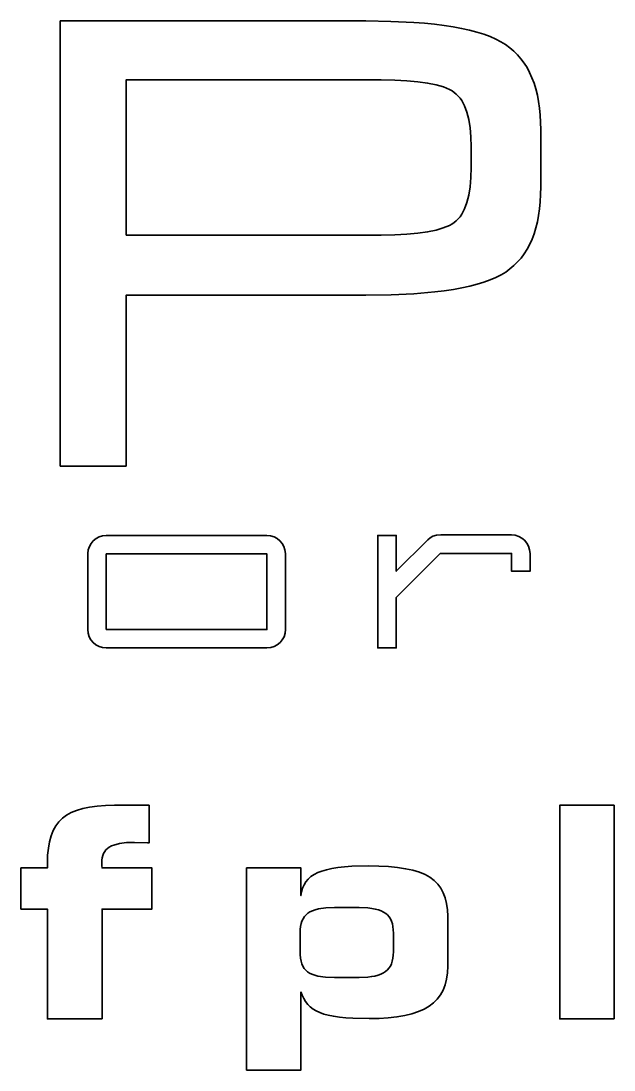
# Model space of a CAD drawing. Header units: centimetres. Extents: x -9.7 to 9.7, y -8.7 to 8.7.
# Drawn here: x 6.739 to 7.319, y 7.502 to 8.528 of the extents above; entities that cross this region are included whole.
import ezdxf

# ---------------------------------------------------------------- set-up
doc = ezdxf.new("R2010")
doc.units = ezdxf.units.CM
doc.header["$MEASUREMENT"] = 0
doc.layers.add('layer 1', color=7, linetype='Continuous')

msp = doc.modelspace()

# ---------------------------------------------------------------- linework, layer by layer
at = {"layer": 'layer 1', "color": 250, "lineweight": 35}
for points, knots in [([(6.84172, 8.09273), (6.84172, 8.09273), (6.84172, 8.25991), (6.84172, 8.25991), (6.84172, 8.25991), (6.84172, 8.25991), (7.07631, 8.25991), (7.07631, 8.25991), (7.07631, 8.25991), (7.07631, 8.25991), (7.10093, 8.26026), (7.10093, 8.26026), (7.10093, 8.26026), (7.10093, 8.26026), (7.1234, 8.26131), (7.1234, 8.26131), (7.1234, 8.26131), (7.1234, 8.26131), (7.14373, 8.26308), (7.14373, 8.26308), (7.14373, 8.26308), (7.14373, 8.26308), (7.15309, 8.26422), (7.15309, 8.26422), (7.15309, 8.26422), (7.15309, 8.26422), (7.16191, 8.26554), (7.16191, 8.26554), (7.16191, 8.26554), (7.16191, 8.26554), (7.17019, 8.26704), (7.17019, 8.26704), (7.17019, 8.26704), (7.17019, 8.26704), (7.17795, 8.26872), (7.17795, 8.26872), (7.17795, 8.26872), (7.17795, 8.26872), (7.18515, 8.27058), (7.18515, 8.27058), (7.18515, 8.27058), (7.18515, 8.27058), (7.19183, 8.27261), (7.19183, 8.27261), (7.19183, 8.27261), (7.19183, 8.27261), (7.19798, 8.27483), (7.19798, 8.27483), (7.19798, 8.27483), (7.19798, 8.27483), (7.20359, 8.27721), (7.20359, 8.27721), (7.20359, 8.27721), (7.20359, 8.27721), (7.20867, 8.27979), (7.20867, 8.27979), (7.20867, 8.27979), (7.20867, 8.27979), (7.2132, 8.28253), (7.2132, 8.28253), (7.2132, 8.28253), (7.2132, 8.28253), (7.21734, 8.28552), (7.21734, 8.28552), (7.21734, 8.28552), (7.21734, 8.28552), (7.22122, 8.2888), (7.22122, 8.2888), (7.22122, 8.2888), (7.22122, 8.2888), (7.22483, 8.29238), (7.22483, 8.29238), (7.22483, 8.29238), (7.22483, 8.29238), (7.22817, 8.29626), (7.22817, 8.29626), (7.22817, 8.29626), (7.22817, 8.29626), (7.23124, 8.30042), (7.23124, 8.30042), (7.23124, 8.30042), (7.23124, 8.30042), (7.23406, 8.30489), (7.23406, 8.30489), (7.23406, 8.30489), (7.23406, 8.30489), (7.2366, 8.30964), (7.2366, 8.30964), (7.2366, 8.30964), (7.2366, 8.30964), (7.23888, 8.31471), (7.23888, 8.31471), (7.23888, 8.31471), (7.23888, 8.31471), (7.24089, 8.32007), (7.24089, 8.32007), (7.24089, 8.32007), (7.24089, 8.32007), (7.24264, 8.32571), (7.24264, 8.32571), (7.24264, 8.32571), (7.24264, 8.32571), (7.24411, 8.33166), (7.24411, 8.33166), (7.24411, 8.33166), (7.24411, 8.33166), (7.24532, 8.33792), (7.24532, 8.33792), (7.24532, 8.33792), (7.24532, 8.33792), (7.24626, 8.34446), (7.24626, 8.34446), (7.24626, 8.34446), (7.24626, 8.34446), (7.24693, 8.35131), (7.24693, 8.35131), (7.24693, 8.35131), (7.24693, 8.35131), (7.24733, 8.35845), (7.24733, 8.35845), (7.24733, 8.35845), (7.24733, 8.35845), (7.24747, 8.36589), (7.24747, 8.36589), (7.24747, 8.36589), (7.24747, 8.36589), (7.24747, 8.42166), (7.24747, 8.42166), (7.24747, 8.42166), (7.24747, 8.42166), (7.24733, 8.42905), (7.24733, 8.42905), (7.24733, 8.42905), (7.24733, 8.42905), (7.24693, 8.43615), (7.24693, 8.43615), (7.24693, 8.43615), (7.24693, 8.43615), (7.24626, 8.44295), (7.24626, 8.44295), (7.24626, 8.44295), (7.24626, 8.44295), (7.24532, 8.44947), (7.24532, 8.44947), (7.24532, 8.44947), (7.24532, 8.44947), (7.2441, 8.45571), (7.2441, 8.45571), (7.2441, 8.45571), (7.2441, 8.45571), (7.24263, 8.46165), (7.24263, 8.46165), (7.24263, 8.46165), (7.24263, 8.46165), (7.24088, 8.4673), (7.24088, 8.4673), (7.24088, 8.4673), (7.24088, 8.4673), (7.23886, 8.47266), (7.23886, 8.47266), (7.23886, 8.47266), (7.23886, 8.47266), (7.23657, 8.47773), (7.23657, 8.47773), (7.23657, 8.47773), (7.23657, 8.47773), (7.23402, 8.48251), (7.23402, 8.48251), (7.23402, 8.48251), (7.23402, 8.48251), (7.2312, 8.48699), (7.2312, 8.48699), (7.2312, 8.48699), (7.2312, 8.48699), (7.2281, 8.49119), (7.2281, 8.49119), (7.2281, 8.49119), (7.2281, 8.49119), (7.22475, 8.49508), (7.22475, 8.49508), (7.22475, 8.49508), (7.22475, 8.49508), (7.22112, 8.49869), (7.22112, 8.49869), (7.22112, 8.49869), (7.22112, 8.49869), (7.21721, 8.502), (7.21721, 8.502), (7.21721, 8.502), (7.21721, 8.502), (7.21305, 8.50502), (7.21305, 8.50502), (7.21305, 8.50502), (7.21305, 8.50502), (7.20851, 8.50783), (7.20851, 8.50783), (7.20851, 8.50783), (7.20851, 8.50783), (7.20343, 8.51044), (7.20343, 8.51044), (7.20343, 8.51044), (7.20343, 8.51044), (7.19782, 8.51289), (7.19782, 8.51289), (7.19782, 8.51289), (7.19782, 8.51289), (7.19168, 8.51515), (7.19168, 8.51515), (7.19168, 8.51515), (7.19168, 8.51515), (7.185, 8.51723), (7.185, 8.51723), (7.185, 8.51723), (7.185, 8.51723), (7.17779, 8.51911), (7.17779, 8.51911), (7.17779, 8.51911), (7.17779, 8.51911), (7.17004, 8.52083), (7.17004, 8.52083), (7.17004, 8.52083), (7.17004, 8.52083), (7.16176, 8.52236), (7.16176, 8.52236), (7.16176, 8.52236), (7.16176, 8.52236), (7.15295, 8.52371), (7.15295, 8.52371), (7.15295, 8.52371), (7.15295, 8.52371), (7.14361, 8.52488), (7.14361, 8.52488), (7.14361, 8.52488), (7.14361, 8.52488), (7.13372, 8.52588), (7.13372, 8.52588), (7.13372, 8.52588), (7.13372, 8.52588), (7.12331, 8.52669), (7.12331, 8.52669), (7.12331, 8.52669), (7.12331, 8.52669), (7.10088, 8.52777), (7.10088, 8.52777), (7.10088, 8.52777), (7.10088, 8.52777), (7.07631, 8.52812), (7.07631, 8.52812), (7.07631, 8.52812), (7.07631, 8.52812), (6.77733, 8.52812), (6.77733, 8.52812), (6.77733, 8.52812), (6.77733, 8.52812), (6.77733, 8.09273), (6.77733, 8.09273), (6.77733, 8.09273), (6.77733, 8.09273), (6.84172, 8.09273), (6.84172, 8.09273)], [0, 0, 0, 0, 0.0151515, 0.0151515, 0.0151515, 0.0151515, 0.030303, 0.030303, 0.030303, 0.030303, 0.0454545, 0.0454545, 0.0454545, 0.0454545, 0.0606061, 0.0606061, 0.0606061, 0.0606061, 0.0757576, 0.0757576, 0.0757576, 0.0757576, 0.0909091, 0.0909091, 0.0909091, 0.0909091, 0.1060606, 0.1060606, 0.1060606, 0.1060606, 0.1212121, 0.1212121, 0.1212121, 0.1212121, 0.1363636, 0.1363636, 0.1363636, 0.1363636, 0.1515152, 0.1515152, 0.1515152, 0.1515152, 0.1666667, 0.1666667, 0.1666667, 0.1666667, 0.1818182, 0.1818182, 0.1818182, 0.1818182, 0.1969697, 0.1969697, 0.1969697, 0.1969697, 0.2121212, 0.2121212, 0.2121212, 0.2121212, 0.2272727, 0.2272727, 0.2272727, 0.2272727, 0.2424242, 0.2424242, 0.2424242, 0.2424242, 0.2575758, 0.2575758, 0.2575758, 0.2575758, 0.2727273, 0.2727273, 0.2727273, 0.2727273, 0.2878788, 0.2878788, 0.2878788, 0.2878788, 0.3030303, 0.3030303, 0.3030303, 0.3030303, 0.3181818, 0.3181818, 0.3181818, 0.3181818, 0.3333333, 0.3333333, 0.3333333, 0.3333333, 0.3484848, 0.3484848, 0.3484848, 0.3484848, 0.3636364, 0.3636364, 0.3636364, 0.3636364, 0.3787879, 0.3787879, 0.3787879, 0.3787879, 0.3939394, 0.3939394, 0.3939394, 0.3939394, 0.4090909, 0.4090909, 0.4090909, 0.4090909, 0.4242424, 0.4242424, 0.4242424, 0.4242424, 0.4393939, 0.4393939, 0.4393939, 0.4393939, 0.4545455, 0.4545455, 0.4545455, 0.4545455, 0.469697, 0.469697, 0.469697, 0.469697, 0.4848485, 0.4848485, 0.4848485, 0.4848485, 0.5, 0.5, 0.5, 0.5, 0.5151515, 0.5151515, 0.5151515, 0.5151515, 0.530303, 0.530303, 0.530303, 0.530303, 0.5454545, 0.5454545, 0.5454545, 0.5454545, 0.5606061, 0.5606061, 0.5606061, 0.5606061, 0.5757576, 0.5757576, 0.5757576, 0.5757576, 0.5909091, 0.5909091, 0.5909091, 0.5909091, 0.6060606, 0.6060606, 0.6060606, 0.6060606, 0.6212121, 0.6212121, 0.6212121, 0.6212121, 0.6363636, 0.6363636, 0.6363636, 0.6363636, 0.6515152, 0.6515152, 0.6515152, 0.6515152, 0.6666667, 0.6666667, 0.6666667, 0.6666667, 0.6818182, 0.6818182, 0.6818182, 0.6818182, 0.6969697, 0.6969697, 0.6969697, 0.6969697, 0.7121212, 0.7121212, 0.7121212, 0.7121212, 0.7272727, 0.7272727, 0.7272727, 0.7272727, 0.7424242, 0.7424242, 0.7424242, 0.7424242, 0.7575758, 0.7575758, 0.7575758, 0.7575758, 0.7727273, 0.7727273, 0.7727273, 0.7727273, 0.7878788, 0.7878788, 0.7878788, 0.7878788, 0.8030303, 0.8030303, 0.8030303, 0.8030303, 0.8181818, 0.8181818, 0.8181818, 0.8181818, 0.8333333, 0.8333333, 0.8333333, 0.8333333, 0.8484848, 0.8484848, 0.8484848, 0.8484848, 0.8636364, 0.8636364, 0.8636364, 0.8636364, 0.8787879, 0.8787879, 0.8787879, 0.8787879, 0.8939394, 0.8939394, 0.8939394, 0.8939394, 0.9090909, 0.9090909, 0.9090909, 0.9090909, 0.9242424, 0.9242424, 0.9242424, 0.9242424, 0.9393939, 0.9393939, 0.9393939, 0.9393939, 0.9545455, 0.9545455, 0.9545455, 0.9545455, 0.969697, 0.969697, 0.969697, 0.969697, 1, 1, 1, 1]), ([(6.84172, 8.31871), (6.84172, 8.31871), (6.84172, 8.47044), (6.84172, 8.47044), (6.84172, 8.47044), (6.84172, 8.47044), (7.09145, 8.47044), (7.09145, 8.47044), (7.09145, 8.47044), (7.09145, 8.47044), (7.10454, 8.47025), (7.10454, 8.47025), (7.10454, 8.47025), (7.10454, 8.47025), (7.11645, 8.46968), (7.11645, 8.46968), (7.11645, 8.46968), (7.11645, 8.46968), (7.12718, 8.46874), (7.12718, 8.46874), (7.12718, 8.46874), (7.12718, 8.46874), (7.13671, 8.4674), (7.13671, 8.4674), (7.13671, 8.4674), (7.13671, 8.4674), (7.14504, 8.46568), (7.14504, 8.46568), (7.14504, 8.46568), (7.14504, 8.46568), (7.15218, 8.46357), (7.15218, 8.46357), (7.15218, 8.46357), (7.15218, 8.46357), (7.15811, 8.46107), (7.15811, 8.46107), (7.15811, 8.46107), (7.15811, 8.46107), (7.16063, 8.45966), (7.16063, 8.45966), (7.16063, 8.45966), (7.16063, 8.45966), (7.16284, 8.45816), (7.16284, 8.45816), (7.16284, 8.45816), (7.16284, 8.45816), (7.16484, 8.45652), (7.16484, 8.45652), (7.16484, 8.45652), (7.16484, 8.45652), (7.16671, 8.45466), (7.16671, 8.45466), (7.16671, 8.45466), (7.16671, 8.45466), (7.16845, 8.45258), (7.16845, 8.45258), (7.16845, 8.45258), (7.16845, 8.45258), (7.17008, 8.45026), (7.17008, 8.45026), (7.17008, 8.45026), (7.17008, 8.45026), (7.17291, 8.44498), (7.17291, 8.44498), (7.17291, 8.44498), (7.17291, 8.44498), (7.17526, 8.4388), (7.17526, 8.4388), (7.17526, 8.4388), (7.17526, 8.4388), (7.17707, 8.43172), (7.17707, 8.43172), (7.17707, 8.43172), (7.17707, 8.43172), (7.17837, 8.42373), (7.17837, 8.42373), (7.17837, 8.42373), (7.17837, 8.42373), (7.17916, 8.41486), (7.17916, 8.41486), (7.17916, 8.41486), (7.17916, 8.41486), (7.17941, 8.40509), (7.17941, 8.40509), (7.17941, 8.40509), (7.17941, 8.40509), (7.17941, 8.38485), (7.17941, 8.38485), (7.17941, 8.38485), (7.17941, 8.38485), (7.17916, 8.37492), (7.17916, 8.37492), (7.17916, 8.37492), (7.17916, 8.37492), (7.17837, 8.3659), (7.17837, 8.3659), (7.17837, 8.3659), (7.17837, 8.3659), (7.17707, 8.3578), (7.17707, 8.3578), (7.17707, 8.3578), (7.17707, 8.3578), (7.17526, 8.35062), (7.17526, 8.35062), (7.17526, 8.35062), (7.17526, 8.35062), (7.17291, 8.34435), (7.17291, 8.34435), (7.17291, 8.34435), (7.17291, 8.34435), (7.17008, 8.33899), (7.17008, 8.33899), (7.17008, 8.33899), (7.17008, 8.33899), (7.16845, 8.33665), (7.16845, 8.33665), (7.16845, 8.33665), (7.16845, 8.33665), (7.16671, 8.33454), (7.16671, 8.33454), (7.16671, 8.33454), (7.16671, 8.33454), (7.16484, 8.33265), (7.16484, 8.33265), (7.16484, 8.33265), (7.16484, 8.33265), (7.16284, 8.33099), (7.16284, 8.33099), (7.16284, 8.33099), (7.16284, 8.33099), (7.1606, 8.32951), (7.1606, 8.32951), (7.1606, 8.32951), (7.1606, 8.32951), (7.15807, 8.32812), (7.15807, 8.32812), (7.15807, 8.32812), (7.15807, 8.32812), (7.15211, 8.32564), (7.15211, 8.32564), (7.15211, 8.32564), (7.15211, 8.32564), (7.14498, 8.32353), (7.14498, 8.32353), (7.14498, 8.32353), (7.14498, 8.32353), (7.13665, 8.3218), (7.13665, 8.3218), (7.13665, 8.3218), (7.13665, 8.3218), (7.12714, 8.32045), (7.12714, 8.32045), (7.12714, 8.32045), (7.12714, 8.32045), (7.11643, 8.31949), (7.11643, 8.31949), (7.11643, 8.31949), (7.11643, 8.31949), (7.10454, 8.31891), (7.10454, 8.31891), (7.10454, 8.31891), (7.10454, 8.31891), (7.09145, 8.31871), (7.09145, 8.31871), (7.09145, 8.31871), (7.09145, 8.31871), (6.84172, 8.31871), (6.84172, 8.31871)], [0, 0, 0, 0, 0.0232558, 0.0232558, 0.0232558, 0.0232558, 0.0465116, 0.0465116, 0.0465116, 0.0465116, 0.0697674, 0.0697674, 0.0697674, 0.0697674, 0.0930233, 0.0930233, 0.0930233, 0.0930233, 0.1162791, 0.1162791, 0.1162791, 0.1162791, 0.1395349, 0.1395349, 0.1395349, 0.1395349, 0.1627907, 0.1627907, 0.1627907, 0.1627907, 0.1860465, 0.1860465, 0.1860465, 0.1860465, 0.2093023, 0.2093023, 0.2093023, 0.2093023, 0.2325581, 0.2325581, 0.2325581, 0.2325581, 0.255814, 0.255814, 0.255814, 0.255814, 0.2790698, 0.2790698, 0.2790698, 0.2790698, 0.3023256, 0.3023256, 0.3023256, 0.3023256, 0.3255814, 0.3255814, 0.3255814, 0.3255814, 0.3488372, 0.3488372, 0.3488372, 0.3488372, 0.372093, 0.372093, 0.372093, 0.372093, 0.3953488, 0.3953488, 0.3953488, 0.3953488, 0.4186047, 0.4186047, 0.4186047, 0.4186047, 0.4418605, 0.4418605, 0.4418605, 0.4418605, 0.4651163, 0.4651163, 0.4651163, 0.4651163, 0.4883721, 0.4883721, 0.4883721, 0.4883721, 0.5116279, 0.5116279, 0.5116279, 0.5116279, 0.5348837, 0.5348837, 0.5348837, 0.5348837, 0.5581395, 0.5581395, 0.5581395, 0.5581395, 0.5813953, 0.5813953, 0.5813953, 0.5813953, 0.6046512, 0.6046512, 0.6046512, 0.6046512, 0.627907, 0.627907, 0.627907, 0.627907, 0.6511628, 0.6511628, 0.6511628, 0.6511628, 0.6744186, 0.6744186, 0.6744186, 0.6744186, 0.6976744, 0.6976744, 0.6976744, 0.6976744, 0.7209302, 0.7209302, 0.7209302, 0.7209302, 0.744186, 0.744186, 0.744186, 0.744186, 0.7674419, 0.7674419, 0.7674419, 0.7674419, 0.7906977, 0.7906977, 0.7906977, 0.7906977, 0.8139535, 0.8139535, 0.8139535, 0.8139535, 0.8372093, 0.8372093, 0.8372093, 0.8372093, 0.8604651, 0.8604651, 0.8604651, 0.8604651, 0.8837209, 0.8837209, 0.8837209, 0.8837209, 0.9069767, 0.9069767, 0.9069767, 0.9069767, 0.9302326, 0.9302326, 0.9302326, 0.9302326, 0.9534884, 0.9534884, 0.9534884, 0.9534884, 1, 1, 1, 1]), ([(6.99769, 8.00732), (6.99769, 8.00732), (6.99722, 8.01086), (6.99722, 8.01086), (6.99722, 8.01086), (6.99722, 8.01086), (6.99611, 8.01415), (6.99611, 8.01415), (6.99611, 8.01415), (6.99611, 8.01415), (6.99441, 8.01712), (6.99441, 8.01712), (6.99441, 8.01712), (6.99441, 8.01712), (6.9922, 8.01971), (6.9922, 8.01971), (6.9922, 8.01971), (6.9922, 8.01971), (6.98954, 8.02184), (6.98954, 8.02184), (6.98954, 8.02184), (6.98954, 8.02184), (6.98652, 8.02345), (6.98652, 8.02345), (6.98652, 8.02345), (6.98652, 8.02345), (6.98318, 8.02447), (6.98318, 8.02447), (6.98318, 8.02447), (6.98318, 8.02447), (6.97959, 8.02483), (6.97959, 8.02483), (6.97959, 8.02483), (6.97959, 8.02483), (6.82232, 8.02483), (6.82232, 8.02483), (6.82232, 8.02483), (6.82232, 8.02483), (6.81874, 8.02447), (6.81874, 8.02447), (6.81874, 8.02447), (6.81874, 8.02447), (6.81541, 8.02345), (6.81541, 8.02345), (6.81541, 8.02345), (6.81541, 8.02345), (6.81238, 8.02184), (6.81238, 8.02184), (6.81238, 8.02184), (6.81238, 8.02184), (6.80972, 8.01971), (6.80972, 8.01971), (6.80972, 8.01971), (6.80972, 8.01971), (6.80751, 8.01712), (6.80751, 8.01712), (6.80751, 8.01712), (6.80751, 8.01712), (6.80582, 8.01415), (6.80582, 8.01415), (6.80582, 8.01415), (6.80582, 8.01415), (6.8047, 8.01086), (6.8047, 8.01086), (6.8047, 8.01086), (6.8047, 8.01086), (6.80423, 8.00732), (6.80423, 8.00732), (6.80423, 8.00732), (6.80423, 8.00732), (6.80421, 8.00732), (6.80421, 8.00732), (6.80421, 8.00732), (6.80421, 8.00732), (6.80421, 7.93287), (6.80421, 7.93287), (6.80421, 7.93287), (6.80421, 7.93287), (6.80458, 7.92922), (6.80458, 7.92922), (6.80458, 7.92922), (6.80458, 7.92922), (6.80564, 7.92583), (6.80564, 7.92583), (6.80564, 7.92583), (6.80564, 7.92583), (6.80731, 7.92275), (6.80731, 7.92275), (6.80731, 7.92275), (6.80731, 7.92275), (6.80952, 7.92007), (6.80952, 7.92007), (6.80952, 7.92007), (6.80952, 7.92007), (6.8122, 7.91787), (6.8122, 7.91787), (6.8122, 7.91787), (6.8122, 7.91787), (6.81528, 7.9162), (6.81528, 7.9162), (6.81528, 7.9162), (6.81528, 7.9162), (6.81868, 7.91515), (6.81868, 7.91515), (6.81868, 7.91515), (6.81868, 7.91515), (6.82232, 7.91478), (6.82232, 7.91478), (6.82232, 7.91478), (6.82232, 7.91478), (6.97959, 7.91478), (6.97959, 7.91478), (6.97959, 7.91478), (6.97959, 7.91478), (6.98325, 7.91515), (6.98325, 7.91515), (6.98325, 7.91515), (6.98325, 7.91515), (6.98664, 7.9162), (6.98664, 7.9162), (6.98664, 7.9162), (6.98664, 7.9162), (6.98971, 7.91787), (6.98971, 7.91787), (6.98971, 7.91787), (6.98971, 7.91787), (6.99239, 7.92007), (6.99239, 7.92007), (6.99239, 7.92007), (6.99239, 7.92007), (6.9946, 7.92275), (6.9946, 7.92275), (6.9946, 7.92275), (6.9946, 7.92275), (6.99626, 7.92583), (6.99626, 7.92583), (6.99626, 7.92583), (6.99626, 7.92583), (6.99732, 7.92922), (6.99732, 7.92922), (6.99732, 7.92922), (6.99732, 7.92922), (6.99769, 7.93287), (6.99769, 7.93287), (6.99769, 7.93287), (6.99769, 7.93287), (6.99769, 8.00673), (6.99769, 8.00673), (6.99769, 8.00673), (6.99769, 8.00673), (6.99769, 8.00732), (6.99769, 8.00732)], [0, 0, 0, 0, 0.025641, 0.025641, 0.025641, 0.025641, 0.0512821, 0.0512821, 0.0512821, 0.0512821, 0.0769231, 0.0769231, 0.0769231, 0.0769231, 0.1025641, 0.1025641, 0.1025641, 0.1025641, 0.1282051, 0.1282051, 0.1282051, 0.1282051, 0.1538462, 0.1538462, 0.1538462, 0.1538462, 0.1794872, 0.1794872, 0.1794872, 0.1794872, 0.2051282, 0.2051282, 0.2051282, 0.2051282, 0.2307692, 0.2307692, 0.2307692, 0.2307692, 0.2564103, 0.2564103, 0.2564103, 0.2564103, 0.2820513, 0.2820513, 0.2820513, 0.2820513, 0.3076923, 0.3076923, 0.3076923, 0.3076923, 0.3333333, 0.3333333, 0.3333333, 0.3333333, 0.3589744, 0.3589744, 0.3589744, 0.3589744, 0.3846154, 0.3846154, 0.3846154, 0.3846154, 0.4102564, 0.4102564, 0.4102564, 0.4102564, 0.4358974, 0.4358974, 0.4358974, 0.4358974, 0.4615385, 0.4615385, 0.4615385, 0.4615385, 0.4871795, 0.4871795, 0.4871795, 0.4871795, 0.5128205, 0.5128205, 0.5128205, 0.5128205, 0.5384615, 0.5384615, 0.5384615, 0.5384615, 0.5641026, 0.5641026, 0.5641026, 0.5641026, 0.5897436, 0.5897436, 0.5897436, 0.5897436, 0.6153846, 0.6153846, 0.6153846, 0.6153846, 0.6410256, 0.6410256, 0.6410256, 0.6410256, 0.6666667, 0.6666667, 0.6666667, 0.6666667, 0.6923077, 0.6923077, 0.6923077, 0.6923077, 0.7179487, 0.7179487, 0.7179487, 0.7179487, 0.7435897, 0.7435897, 0.7435897, 0.7435897, 0.7692308, 0.7692308, 0.7692308, 0.7692308, 0.7948718, 0.7948718, 0.7948718, 0.7948718, 0.8205128, 0.8205128, 0.8205128, 0.8205128, 0.8461538, 0.8461538, 0.8461538, 0.8461538, 0.8717949, 0.8717949, 0.8717949, 0.8717949, 0.8974359, 0.8974359, 0.8974359, 0.8974359, 0.9230769, 0.9230769, 0.9230769, 0.9230769, 0.9487179, 0.9487179, 0.9487179, 0.9487179, 1, 1, 1, 1]), ([(7.1581, 8.00732), (7.1581, 8.00732), (7.14919, 8.00732), (7.14919, 8.00732), (7.14919, 8.00732), (7.14919, 8.00732), (7.10611, 7.96423), (7.10611, 7.96423), (7.10611, 7.96423), (7.10611, 7.96423), (7.10611, 7.95199), (7.10611, 7.95199), (7.10611, 7.95199), (7.10611, 7.95199), (7.10611, 7.94456), (7.10611, 7.94456), (7.10611, 7.94456), (7.10611, 7.94456), (7.10611, 7.91478), (7.10611, 7.91478), (7.10611, 7.91478), (7.10611, 7.91478), (7.08802, 7.91478), (7.08802, 7.91478), (7.08802, 7.91478), (7.08802, 7.91478), (7.08802, 8.02483), (7.08802, 8.02483), (7.08802, 8.02483), (7.08802, 8.02483), (7.09434, 8.02483), (7.09434, 8.02483), (7.09434, 8.02483), (7.09434, 8.02483), (7.10027, 8.02483), (7.10027, 8.02483), (7.10027, 8.02483), (7.10027, 8.02483), (7.10611, 8.02483), (7.10611, 8.02483), (7.10611, 8.02483), (7.10611, 8.02483), (7.10611, 7.98982), (7.10611, 7.98982), (7.10611, 7.98982), (7.10611, 7.98982), (7.13682, 8.02053), (7.13682, 8.02053), (7.13682, 8.02053), (7.13682, 8.02053), (7.1392, 8.02259), (7.1392, 8.02259), (7.1392, 8.02259), (7.1392, 8.02259), (7.14193, 8.02412), (7.14193, 8.02412), (7.14193, 8.02412), (7.14193, 8.02412), (7.14536, 8.02508), (7.14536, 8.02508), (7.14536, 8.02508), (7.14536, 8.02508), (7.14981, 8.02542), (7.14981, 8.02542), (7.14981, 8.02542), (7.14981, 8.02542), (7.1581, 8.02542), (7.1581, 8.02542), (7.1581, 8.02542), (7.1581, 8.02542), (7.16876, 8.02542), (7.16876, 8.02542), (7.16876, 8.02542), (7.16876, 8.02542), (7.21887, 8.02542), (7.21887, 8.02542), (7.21887, 8.02542), (7.21887, 8.02542), (7.22251, 8.02505), (7.22251, 8.02505), (7.22251, 8.02505), (7.22251, 8.02505), (7.22591, 8.02399), (7.22591, 8.02399), (7.22591, 8.02399), (7.22591, 8.02399), (7.22898, 8.02233), (7.22898, 8.02233), (7.22898, 8.02233), (7.22898, 8.02233), (7.23166, 8.02011), (7.23166, 8.02011), (7.23166, 8.02011), (7.23166, 8.02011), (7.23386, 8.01744), (7.23386, 8.01744), (7.23386, 8.01744), (7.23386, 8.01744), (7.23553, 8.01436), (7.23553, 8.01436), (7.23553, 8.01436), (7.23553, 8.01436), (7.23658, 8.01096), (7.23658, 8.01096), (7.23658, 8.01096), (7.23658, 8.01096), (7.23695, 8.00732), (7.23695, 8.00732), (7.23695, 8.00732), (7.23695, 8.00732), (7.23695, 7.98982), (7.23695, 7.98982), (7.23695, 7.98982), (7.23695, 7.98982), (7.21887, 7.98982), (7.21887, 7.98982), (7.21887, 7.98982), (7.21887, 7.98982), (7.21887, 7.99614), (7.21887, 7.99614), (7.21887, 7.99614), (7.21887, 7.99614), (7.21887, 8.00732), (7.21887, 8.00732), (7.21887, 8.00732), (7.21887, 8.00732), (7.20078, 8.00732), (7.20078, 8.00732), (7.20078, 8.00732), (7.20078, 8.00732), (7.16876, 8.00732), (7.16876, 8.00732), (7.16876, 8.00732), (7.16876, 8.00732), (7.16038, 8.00732), (7.16038, 8.00732), (7.16038, 8.00732), (7.16038, 8.00732), (7.1581, 8.00732), (7.1581, 8.00732)], [0, 0, 0, 0, 0.0277778, 0.0277778, 0.0277778, 0.0277778, 0.0555556, 0.0555556, 0.0555556, 0.0555556, 0.0833333, 0.0833333, 0.0833333, 0.0833333, 0.1111111, 0.1111111, 0.1111111, 0.1111111, 0.1388889, 0.1388889, 0.1388889, 0.1388889, 0.1666667, 0.1666667, 0.1666667, 0.1666667, 0.1944444, 0.1944444, 0.1944444, 0.1944444, 0.2222222, 0.2222222, 0.2222222, 0.2222222, 0.25, 0.25, 0.25, 0.25, 0.2777778, 0.2777778, 0.2777778, 0.2777778, 0.3055556, 0.3055556, 0.3055556, 0.3055556, 0.3333333, 0.3333333, 0.3333333, 0.3333333, 0.3611111, 0.3611111, 0.3611111, 0.3611111, 0.3888889, 0.3888889, 0.3888889, 0.3888889, 0.4166667, 0.4166667, 0.4166667, 0.4166667, 0.4444444, 0.4444444, 0.4444444, 0.4444444, 0.4722222, 0.4722222, 0.4722222, 0.4722222, 0.5, 0.5, 0.5, 0.5, 0.5277778, 0.5277778, 0.5277778, 0.5277778, 0.5555556, 0.5555556, 0.5555556, 0.5555556, 0.5833333, 0.5833333, 0.5833333, 0.5833333, 0.6111111, 0.6111111, 0.6111111, 0.6111111, 0.6388889, 0.6388889, 0.6388889, 0.6388889, 0.6666667, 0.6666667, 0.6666667, 0.6666667, 0.6944444, 0.6944444, 0.6944444, 0.6944444, 0.7222222, 0.7222222, 0.7222222, 0.7222222, 0.75, 0.75, 0.75, 0.75, 0.7777778, 0.7777778, 0.7777778, 0.7777778, 0.8055556, 0.8055556, 0.8055556, 0.8055556, 0.8333333, 0.8333333, 0.8333333, 0.8333333, 0.8611111, 0.8611111, 0.8611111, 0.8611111, 0.8888889, 0.8888889, 0.8888889, 0.8888889, 0.9166667, 0.9166667, 0.9166667, 0.9166667, 0.9444444, 0.9444444, 0.9444444, 0.9444444, 1, 1, 1, 1]), ([(6.82232, 7.93287), (6.82232, 7.93287), (6.82232, 7.95098), (6.82232, 7.95098), (6.82232, 7.95098), (6.82232, 7.95098), (6.82232, 7.98863), (6.82232, 7.98863), (6.82232, 7.98863), (6.82232, 7.98863), (6.82232, 8.00673), (6.82232, 8.00673), (6.82232, 8.00673), (6.82232, 8.00673), (6.84041, 8.00673), (6.84041, 8.00673), (6.84041, 8.00673), (6.84041, 8.00673), (6.96151, 8.00673), (6.96151, 8.00673), (6.96151, 8.00673), (6.96151, 8.00673), (6.97959, 8.00673), (6.97959, 8.00673), (6.97959, 8.00673), (6.97959, 8.00673), (6.97959, 7.98863), (6.97959, 7.98863), (6.97959, 7.98863), (6.97959, 7.98863), (6.97959, 7.95098), (6.97959, 7.95098), (6.97959, 7.95098), (6.97959, 7.95098), (6.97959, 7.93287), (6.97959, 7.93287), (6.97959, 7.93287), (6.97959, 7.93287), (6.96151, 7.93287), (6.96151, 7.93287), (6.96151, 7.93287), (6.96151, 7.93287), (6.84041, 7.93287), (6.84041, 7.93287), (6.84041, 7.93287), (6.84041, 7.93287), (6.82232, 7.93287), (6.82232, 7.93287)], [0, 0, 0, 0, 0.0769231, 0.0769231, 0.0769231, 0.0769231, 0.1538462, 0.1538462, 0.1538462, 0.1538462, 0.2307692, 0.2307692, 0.2307692, 0.2307692, 0.3076923, 0.3076923, 0.3076923, 0.3076923, 0.3846154, 0.3846154, 0.3846154, 0.3846154, 0.4615385, 0.4615385, 0.4615385, 0.4615385, 0.5384615, 0.5384615, 0.5384615, 0.5384615, 0.6153846, 0.6153846, 0.6153846, 0.6153846, 0.6923077, 0.6923077, 0.6923077, 0.6923077, 0.7692308, 0.7692308, 0.7692308, 0.7692308, 0.8461538, 0.8461538, 0.8461538, 0.8461538, 1, 1, 1, 1]), ([(6.81825, 7.55196), (6.81825, 7.55196), (6.76481, 7.55196), (6.76481, 7.55196), (6.76481, 7.55196), (6.76481, 7.55196), (6.76481, 7.65946), (6.76481, 7.65946), (6.76481, 7.65946), (6.76481, 7.65946), (6.73894, 7.65946), (6.73894, 7.65946), (6.73894, 7.65946), (6.73894, 7.65946), (6.73894, 7.69967), (6.73894, 7.69967), (6.73894, 7.69967), (6.73894, 7.69967), (6.76481, 7.69967), (6.76481, 7.69967), (6.76481, 7.69967), (6.76481, 7.69967), (6.76481, 7.70446), (6.76481, 7.70446), (6.76481, 7.70446), (6.76481, 7.70446), (6.76503, 7.71197), (6.76503, 7.71197), (6.76503, 7.71197), (6.76503, 7.71197), (6.76571, 7.71889), (6.76571, 7.71889), (6.76571, 7.71889), (6.76571, 7.71889), (6.76686, 7.72523), (6.76686, 7.72523), (6.76686, 7.72523), (6.76686, 7.72523), (6.76846, 7.73099), (6.76846, 7.73099), (6.76846, 7.73099), (6.76846, 7.73099), (6.77051, 7.73617), (6.77051, 7.73617), (6.77051, 7.73617), (6.77051, 7.73617), (6.77302, 7.74077), (6.77302, 7.74077), (6.77302, 7.74077), (6.77302, 7.74077), (6.77598, 7.74479), (6.77598, 7.74479), (6.77598, 7.74479), (6.77598, 7.74479), (6.7794, 7.74824), (6.7794, 7.74824), (6.7794, 7.74824), (6.7794, 7.74824), (6.7834, 7.7512), (6.7834, 7.7512), (6.7834, 7.7512), (6.7834, 7.7512), (6.78806, 7.75376), (6.78806, 7.75376), (6.78806, 7.75376), (6.78806, 7.75376), (6.79341, 7.75595), (6.79341, 7.75595), (6.79341, 7.75595), (6.79341, 7.75595), (6.79943, 7.75772), (6.79943, 7.75772), (6.79943, 7.75772), (6.79943, 7.75772), (6.80613, 7.7591), (6.80613, 7.7591), (6.80613, 7.7591), (6.80613, 7.7591), (6.81352, 7.76009), (6.81352, 7.76009), (6.81352, 7.76009), (6.81352, 7.76009), (6.82158, 7.76069), (6.82158, 7.76069), (6.82158, 7.76069), (6.82158, 7.76069), (6.83032, 7.76089), (6.83032, 7.76089), (6.83032, 7.76089), (6.83032, 7.76089), (6.86428, 7.76089), (6.86428, 7.76089), (6.86428, 7.76089), (6.86428, 7.76089), (6.86428, 7.72409), (6.86428, 7.72409), (6.86428, 7.72409), (6.86428, 7.72409), (6.86275, 7.72409), (6.86275, 7.72409), (6.86275, 7.72409), (6.86275, 7.72409), (6.85009, 7.72467), (6.85009, 7.72467), (6.85009, 7.72467), (6.85009, 7.72467), (6.84203, 7.72438), (6.84203, 7.72438), (6.84203, 7.72438), (6.84203, 7.72438), (6.83523, 7.72351), (6.83523, 7.72351), (6.83523, 7.72351), (6.83523, 7.72351), (6.82967, 7.72206), (6.82967, 7.72206), (6.82967, 7.72206), (6.82967, 7.72206), (6.82735, 7.72111), (6.82735, 7.72111), (6.82735, 7.72111), (6.82735, 7.72111), (6.82535, 7.72003), (6.82535, 7.72003), (6.82535, 7.72003), (6.82535, 7.72003), (6.82361, 7.71878), (6.82361, 7.71878), (6.82361, 7.71878), (6.82361, 7.71878), (6.82211, 7.71732), (6.82211, 7.71732), (6.82211, 7.71732), (6.82211, 7.71732), (6.82084, 7.71568), (6.82084, 7.71568), (6.82084, 7.71568), (6.82084, 7.71568), (6.8198, 7.71382), (6.8198, 7.71382), (6.8198, 7.71382), (6.8198, 7.71382), (6.819, 7.71178), (6.819, 7.71178), (6.819, 7.71178), (6.819, 7.71178), (6.81842, 7.70953), (6.81842, 7.70953), (6.81842, 7.70953), (6.81842, 7.70953), (6.81808, 7.70709), (6.81808, 7.70709), (6.81808, 7.70709), (6.81808, 7.70709), (6.81797, 7.70446), (6.81797, 7.70446), (6.81797, 7.70446), (6.81797, 7.70446), (6.81806, 7.70158), (6.81806, 7.70158), (6.81806, 7.70158), (6.81806, 7.70158), (6.81825, 7.69967), (6.81825, 7.69967), (6.81825, 7.69967), (6.81825, 7.69967), (6.8671, 7.69967), (6.8671, 7.69967), (6.8671, 7.69967), (6.8671, 7.69967), (6.8671, 7.65946), (6.8671, 7.65946), (6.8671, 7.65946), (6.8671, 7.65946), (6.81825, 7.65946), (6.81825, 7.65946), (6.81825, 7.65946), (6.81825, 7.65946), (6.81825, 7.55196), (6.81825, 7.55196)], [0, 0, 0, 0, 0.0217391, 0.0217391, 0.0217391, 0.0217391, 0.0434783, 0.0434783, 0.0434783, 0.0434783, 0.0652174, 0.0652174, 0.0652174, 0.0652174, 0.0869565, 0.0869565, 0.0869565, 0.0869565, 0.1086957, 0.1086957, 0.1086957, 0.1086957, 0.1304348, 0.1304348, 0.1304348, 0.1304348, 0.1521739, 0.1521739, 0.1521739, 0.1521739, 0.173913, 0.173913, 0.173913, 0.173913, 0.1956522, 0.1956522, 0.1956522, 0.1956522, 0.2173913, 0.2173913, 0.2173913, 0.2173913, 0.2391304, 0.2391304, 0.2391304, 0.2391304, 0.2608696, 0.2608696, 0.2608696, 0.2608696, 0.2826087, 0.2826087, 0.2826087, 0.2826087, 0.3043478, 0.3043478, 0.3043478, 0.3043478, 0.326087, 0.326087, 0.326087, 0.326087, 0.3478261, 0.3478261, 0.3478261, 0.3478261, 0.3695652, 0.3695652, 0.3695652, 0.3695652, 0.3913043, 0.3913043, 0.3913043, 0.3913043, 0.4130435, 0.4130435, 0.4130435, 0.4130435, 0.4347826, 0.4347826, 0.4347826, 0.4347826, 0.4565217, 0.4565217, 0.4565217, 0.4565217, 0.4782609, 0.4782609, 0.4782609, 0.4782609, 0.5, 0.5, 0.5, 0.5, 0.5217391, 0.5217391, 0.5217391, 0.5217391, 0.5434783, 0.5434783, 0.5434783, 0.5434783, 0.5652174, 0.5652174, 0.5652174, 0.5652174, 0.5869565, 0.5869565, 0.5869565, 0.5869565, 0.6086957, 0.6086957, 0.6086957, 0.6086957, 0.6304348, 0.6304348, 0.6304348, 0.6304348, 0.6521739, 0.6521739, 0.6521739, 0.6521739, 0.673913, 0.673913, 0.673913, 0.673913, 0.6956522, 0.6956522, 0.6956522, 0.6956522, 0.7173913, 0.7173913, 0.7173913, 0.7173913, 0.7391304, 0.7391304, 0.7391304, 0.7391304, 0.7608696, 0.7608696, 0.7608696, 0.7608696, 0.7826087, 0.7826087, 0.7826087, 0.7826087, 0.8043478, 0.8043478, 0.8043478, 0.8043478, 0.826087, 0.826087, 0.826087, 0.826087, 0.8478261, 0.8478261, 0.8478261, 0.8478261, 0.8695652, 0.8695652, 0.8695652, 0.8695652, 0.8913043, 0.8913043, 0.8913043, 0.8913043, 0.9130435, 0.9130435, 0.9130435, 0.9130435, 0.9347826, 0.9347826, 0.9347826, 0.9347826, 0.9565217, 0.9565217, 0.9565217, 0.9565217, 1, 1, 1, 1]), ([(7.31911, 7.55196), (7.31911, 7.55196), (7.26595, 7.55196), (7.26595, 7.55196), (7.26595, 7.55196), (7.26595, 7.55196), (7.26595, 7.76089), (7.26595, 7.76089), (7.26595, 7.76089), (7.26595, 7.76089), (7.31911, 7.76089), (7.31911, 7.76089), (7.31911, 7.76089), (7.31911, 7.76089), (7.31911, 7.55196), (7.31911, 7.55196)], [0, 0, 0, 0, 0.2, 0.2, 0.2, 0.2, 0.4, 0.4, 0.4, 0.4, 0.6, 0.6, 0.6, 0.6, 1, 1, 1, 1]), ([(7.01276, 7.57858), (7.01276, 7.57858), (7.01276, 7.50196), (7.01276, 7.50196), (7.01276, 7.50196), (7.01276, 7.50196), (6.9596, 7.50196), (6.9596, 7.50196), (6.9596, 7.50196), (6.9596, 7.50196), (6.9596, 7.69967), (6.9596, 7.69967), (6.9596, 7.69967), (6.9596, 7.69967), (7.01276, 7.69967), (7.01276, 7.69967), (7.01276, 7.69967), (7.01276, 7.69967), (7.01276, 7.67265), (7.01276, 7.67265), (7.01276, 7.67265), (7.01276, 7.67265), (7.01339, 7.67642), (7.01339, 7.67642), (7.01339, 7.67642), (7.01339, 7.67642), (7.01442, 7.67992), (7.01442, 7.67992), (7.01442, 7.67992), (7.01442, 7.67992), (7.01587, 7.68315), (7.01587, 7.68315), (7.01587, 7.68315), (7.01587, 7.68315), (7.01772, 7.68609), (7.01772, 7.68609), (7.01772, 7.68609), (7.01772, 7.68609), (7.01998, 7.68874), (7.01998, 7.68874), (7.01998, 7.68874), (7.01998, 7.68874), (7.02266, 7.69112), (7.02266, 7.69112), (7.02266, 7.69112), (7.02266, 7.69112), (7.02575, 7.69322), (7.02575, 7.69322), (7.02575, 7.69322), (7.02575, 7.69322), (7.02924, 7.69502), (7.02924, 7.69502), (7.02924, 7.69502), (7.02924, 7.69502), (7.03325, 7.69659), (7.03325, 7.69659), (7.03325, 7.69659), (7.03325, 7.69659), (7.03788, 7.69794), (7.03788, 7.69794), (7.03788, 7.69794), (7.03788, 7.69794), (7.04313, 7.69909), (7.04313, 7.69909), (7.04313, 7.69909), (7.04313, 7.69909), (7.04899, 7.70002), (7.04899, 7.70002), (7.04899, 7.70002), (7.04899, 7.70002), (7.05547, 7.70075), (7.05547, 7.70075), (7.05547, 7.70075), (7.05547, 7.70075), (7.06256, 7.70127), (7.06256, 7.70127), (7.06256, 7.70127), (7.06256, 7.70127), (7.07859, 7.70169), (7.07859, 7.70169), (7.07859, 7.70169), (7.07859, 7.70169), (7.08892, 7.70151), (7.08892, 7.70151), (7.08892, 7.70151), (7.08892, 7.70151), (7.09846, 7.70098), (7.09846, 7.70098), (7.09846, 7.70098), (7.09846, 7.70098), (7.10721, 7.70011), (7.10721, 7.70011), (7.10721, 7.70011), (7.10721, 7.70011), (7.11515, 7.69888), (7.11515, 7.69888), (7.11515, 7.69888), (7.11515, 7.69888), (7.1223, 7.69731), (7.1223, 7.69731), (7.1223, 7.69731), (7.1223, 7.69731), (7.12866, 7.69538), (7.12866, 7.69538), (7.12866, 7.69538), (7.12866, 7.69538), (7.13421, 7.6931), (7.13421, 7.6931), (7.13421, 7.6931), (7.13421, 7.6931), (7.13897, 7.69047), (7.13897, 7.69047), (7.13897, 7.69047), (7.13897, 7.69047), (7.14306, 7.68743), (7.14306, 7.68743), (7.14306, 7.68743), (7.14306, 7.68743), (7.14661, 7.68389), (7.14661, 7.68389), (7.14661, 7.68389), (7.14661, 7.68389), (7.14962, 7.67985), (7.14962, 7.67985), (7.14962, 7.67985), (7.14962, 7.67985), (7.15208, 7.67533), (7.15208, 7.67533), (7.15208, 7.67533), (7.15208, 7.67533), (7.15399, 7.67031), (7.15399, 7.67031), (7.15399, 7.67031), (7.15399, 7.67031), (7.15536, 7.66481), (7.15536, 7.66481), (7.15536, 7.66481), (7.15536, 7.66481), (7.15618, 7.6588), (7.15618, 7.6588), (7.15618, 7.6588), (7.15618, 7.6588), (7.15645, 7.65232), (7.15645, 7.65232), (7.15645, 7.65232), (7.15645, 7.65232), (7.15645, 7.60345), (7.15645, 7.60345), (7.15645, 7.60345), (7.15645, 7.60345), (7.15617, 7.59695), (7.15617, 7.59695), (7.15617, 7.59695), (7.15617, 7.59695), (7.15532, 7.5909), (7.15532, 7.5909), (7.15532, 7.5909), (7.15532, 7.5909), (7.15389, 7.58532), (7.15389, 7.58532), (7.15389, 7.58532), (7.15389, 7.58532), (7.1519, 7.58021), (7.1519, 7.58021), (7.1519, 7.58021), (7.1519, 7.58021), (7.14933, 7.57555), (7.14933, 7.57555), (7.14933, 7.57555), (7.14933, 7.57555), (7.14619, 7.57137), (7.14619, 7.57137), (7.14619, 7.57137), (7.14619, 7.57137), (7.14249, 7.56764), (7.14249, 7.56764), (7.14249, 7.56764), (7.14249, 7.56764), (7.1382, 7.56437), (7.1382, 7.56437), (7.1382, 7.56437), (7.1382, 7.56437), (7.1333, 7.56152), (7.1333, 7.56152), (7.1333, 7.56152), (7.1333, 7.56152), (7.1277, 7.55906), (7.1277, 7.55906), (7.1277, 7.55906), (7.1277, 7.55906), (7.1214, 7.55698), (7.1214, 7.55698), (7.1214, 7.55698), (7.1214, 7.55698), (7.11439, 7.55528), (7.11439, 7.55528), (7.11439, 7.55528), (7.11439, 7.55528), (7.1067, 7.55395), (7.1067, 7.55395), (7.1067, 7.55395), (7.1067, 7.55395), (7.09831, 7.553), (7.09831, 7.553), (7.09831, 7.553), (7.09831, 7.553), (7.08923, 7.55243), (7.08923, 7.55243), (7.08923, 7.55243), (7.08923, 7.55243), (7.07945, 7.55224), (7.07945, 7.55224), (7.07945, 7.55224), (7.07945, 7.55224), (7.06368, 7.55261), (7.06368, 7.55261), (7.06368, 7.55261), (7.06368, 7.55261), (7.05673, 7.55307), (7.05673, 7.55307), (7.05673, 7.55307), (7.05673, 7.55307), (7.05039, 7.55372), (7.05039, 7.55372), (7.05039, 7.55372), (7.05039, 7.55372), (7.04466, 7.55455), (7.04466, 7.55455), (7.04466, 7.55455), (7.04466, 7.55455), (7.03955, 7.55556), (7.03955, 7.55556), (7.03955, 7.55556), (7.03955, 7.55556), (7.03507, 7.55675), (7.03507, 7.55675), (7.03507, 7.55675), (7.03507, 7.55675), (7.03121, 7.55814), (7.03121, 7.55814), (7.03121, 7.55814), (7.03121, 7.55814), (7.02781, 7.55974), (7.02781, 7.55974), (7.02781, 7.55974), (7.02781, 7.55974), (7.02472, 7.56162), (7.02472, 7.56162), (7.02472, 7.56162), (7.02472, 7.56162), (7.02195, 7.56377), (7.02195, 7.56377), (7.02195, 7.56377), (7.02195, 7.56377), (7.01949, 7.56619), (7.01949, 7.56619), (7.01949, 7.56619), (7.01949, 7.56619), (7.01734, 7.56888), (7.01734, 7.56888), (7.01734, 7.56888), (7.01734, 7.56888), (7.01551, 7.57184), (7.01551, 7.57184), (7.01551, 7.57184), (7.01551, 7.57184), (7.01399, 7.57508), (7.01399, 7.57508), (7.01399, 7.57508), (7.01399, 7.57508), (7.01276, 7.57858), (7.01276, 7.57858)], [0, 0, 0, 0, 0.0144928, 0.0144928, 0.0144928, 0.0144928, 0.0289855, 0.0289855, 0.0289855, 0.0289855, 0.0434783, 0.0434783, 0.0434783, 0.0434783, 0.057971, 0.057971, 0.057971, 0.057971, 0.0724638, 0.0724638, 0.0724638, 0.0724638, 0.0869565, 0.0869565, 0.0869565, 0.0869565, 0.1014493, 0.1014493, 0.1014493, 0.1014493, 0.115942, 0.115942, 0.115942, 0.115942, 0.1304348, 0.1304348, 0.1304348, 0.1304348, 0.1449275, 0.1449275, 0.1449275, 0.1449275, 0.1594203, 0.1594203, 0.1594203, 0.1594203, 0.173913, 0.173913, 0.173913, 0.173913, 0.1884058, 0.1884058, 0.1884058, 0.1884058, 0.2028986, 0.2028986, 0.2028986, 0.2028986, 0.2173913, 0.2173913, 0.2173913, 0.2173913, 0.2318841, 0.2318841, 0.2318841, 0.2318841, 0.2463768, 0.2463768, 0.2463768, 0.2463768, 0.2608696, 0.2608696, 0.2608696, 0.2608696, 0.2753623, 0.2753623, 0.2753623, 0.2753623, 0.2898551, 0.2898551, 0.2898551, 0.2898551, 0.3043478, 0.3043478, 0.3043478, 0.3043478, 0.3188406, 0.3188406, 0.3188406, 0.3188406, 0.3333333, 0.3333333, 0.3333333, 0.3333333, 0.3478261, 0.3478261, 0.3478261, 0.3478261, 0.3623188, 0.3623188, 0.3623188, 0.3623188, 0.3768116, 0.3768116, 0.3768116, 0.3768116, 0.3913043, 0.3913043, 0.3913043, 0.3913043, 0.4057971, 0.4057971, 0.4057971, 0.4057971, 0.4202899, 0.4202899, 0.4202899, 0.4202899, 0.4347826, 0.4347826, 0.4347826, 0.4347826, 0.4492754, 0.4492754, 0.4492754, 0.4492754, 0.4637681, 0.4637681, 0.4637681, 0.4637681, 0.4782609, 0.4782609, 0.4782609, 0.4782609, 0.4927536, 0.4927536, 0.4927536, 0.4927536, 0.5072464, 0.5072464, 0.5072464, 0.5072464, 0.5217391, 0.5217391, 0.5217391, 0.5217391, 0.5362319, 0.5362319, 0.5362319, 0.5362319, 0.5507246, 0.5507246, 0.5507246, 0.5507246, 0.5652174, 0.5652174, 0.5652174, 0.5652174, 0.5797101, 0.5797101, 0.5797101, 0.5797101, 0.5942029, 0.5942029, 0.5942029, 0.5942029, 0.6086957, 0.6086957, 0.6086957, 0.6086957, 0.6231884, 0.6231884, 0.6231884, 0.6231884, 0.6376812, 0.6376812, 0.6376812, 0.6376812, 0.6521739, 0.6521739, 0.6521739, 0.6521739, 0.6666667, 0.6666667, 0.6666667, 0.6666667, 0.6811594, 0.6811594, 0.6811594, 0.6811594, 0.6956522, 0.6956522, 0.6956522, 0.6956522, 0.7101449, 0.7101449, 0.7101449, 0.7101449, 0.7246377, 0.7246377, 0.7246377, 0.7246377, 0.7391304, 0.7391304, 0.7391304, 0.7391304, 0.7536232, 0.7536232, 0.7536232, 0.7536232, 0.7681159, 0.7681159, 0.7681159, 0.7681159, 0.7826087, 0.7826087, 0.7826087, 0.7826087, 0.7971014, 0.7971014, 0.7971014, 0.7971014, 0.8115942, 0.8115942, 0.8115942, 0.8115942, 0.826087, 0.826087, 0.826087, 0.826087, 0.8405797, 0.8405797, 0.8405797, 0.8405797, 0.8550725, 0.8550725, 0.8550725, 0.8550725, 0.8695652, 0.8695652, 0.8695652, 0.8695652, 0.884058, 0.884058, 0.884058, 0.884058, 0.8985507, 0.8985507, 0.8985507, 0.8985507, 0.9130435, 0.9130435, 0.9130435, 0.9130435, 0.9275362, 0.9275362, 0.9275362, 0.9275362, 0.942029, 0.942029, 0.942029, 0.942029, 0.9565217, 0.9565217, 0.9565217, 0.9565217, 0.9710145, 0.9710145, 0.9710145, 0.9710145, 1, 1, 1, 1]), ([(7.04563, 7.66089), (7.04563, 7.66089), (7.0371, 7.66053), (7.0371, 7.66053), (7.0371, 7.66053), (7.0371, 7.66053), (7.02992, 7.65948), (7.02992, 7.65948), (7.02992, 7.65948), (7.02992, 7.65948), (7.02684, 7.65869), (7.02684, 7.65869), (7.02684, 7.65869), (7.02684, 7.65869), (7.02408, 7.65773), (7.02408, 7.65773), (7.02408, 7.65773), (7.02408, 7.65773), (7.02166, 7.65659), (7.02166, 7.65659), (7.02166, 7.65659), (7.02166, 7.65659), (7.01957, 7.65528), (7.01957, 7.65528), (7.01957, 7.65528), (7.01957, 7.65528), (7.01779, 7.65375), (7.01779, 7.65375), (7.01779, 7.65375), (7.01779, 7.65375), (7.01622, 7.65198), (7.01622, 7.65198), (7.01622, 7.65198), (7.01622, 7.65198), (7.01491, 7.64996), (7.01491, 7.64996), (7.01491, 7.64996), (7.01491, 7.64996), (7.01383, 7.64769), (7.01383, 7.64769), (7.01383, 7.64769), (7.01383, 7.64769), (7.01299, 7.64518), (7.01299, 7.64518), (7.01299, 7.64518), (7.01299, 7.64518), (7.01238, 7.64243), (7.01238, 7.64243), (7.01238, 7.64243), (7.01238, 7.64243), (7.01203, 7.63942), (7.01203, 7.63942), (7.01203, 7.63942), (7.01203, 7.63942), (7.01191, 7.63616), (7.01191, 7.63616), (7.01191, 7.63616), (7.01191, 7.63616), (7.01191, 7.61834), (7.01191, 7.61834), (7.01191, 7.61834), (7.01191, 7.61834), (7.01203, 7.6148), (7.01203, 7.6148), (7.01203, 7.6148), (7.01203, 7.6148), (7.01236, 7.61153), (7.01236, 7.61153), (7.01236, 7.61153), (7.01236, 7.61153), (7.01293, 7.60856), (7.01293, 7.60856), (7.01293, 7.60856), (7.01293, 7.60856), (7.01373, 7.60587), (7.01373, 7.60587), (7.01373, 7.60587), (7.01373, 7.60587), (7.01475, 7.60349), (7.01475, 7.60349), (7.01475, 7.60349), (7.01475, 7.60349), (7.01599, 7.60138), (7.01599, 7.60138), (7.01599, 7.60138), (7.01599, 7.60138), (7.01746, 7.59957), (7.01746, 7.59957), (7.01746, 7.59957), (7.01746, 7.59957), (7.01914, 7.59804), (7.01914, 7.59804), (7.01914, 7.59804), (7.01914, 7.59804), (7.02114, 7.59674), (7.02114, 7.59674), (7.02114, 7.59674), (7.02114, 7.59674), (7.0235, 7.59561), (7.0235, 7.59561), (7.0235, 7.59561), (7.0235, 7.59561), (7.02626, 7.59466), (7.02626, 7.59466), (7.02626, 7.59466), (7.02626, 7.59466), (7.02938, 7.59388), (7.02938, 7.59388), (7.02938, 7.59388), (7.02938, 7.59388), (7.03674, 7.59283), (7.03674, 7.59283), (7.03674, 7.59283), (7.03674, 7.59283), (7.04563, 7.59249), (7.04563, 7.59249), (7.04563, 7.59249), (7.04563, 7.59249), (7.06978, 7.59249), (7.06978, 7.59249), (7.06978, 7.59249), (7.06978, 7.59249), (7.07816, 7.59285), (7.07816, 7.59285), (7.07816, 7.59285), (7.07816, 7.59285), (7.08188, 7.59329), (7.08188, 7.59329), (7.08188, 7.59329), (7.08188, 7.59329), (7.08526, 7.59392), (7.08526, 7.59392), (7.08526, 7.59392), (7.08526, 7.59392), (7.08832, 7.59472), (7.08832, 7.59472), (7.08832, 7.59472), (7.08832, 7.59472), (7.09107, 7.59571), (7.09107, 7.59571), (7.09107, 7.59571), (7.09107, 7.59571), (7.09349, 7.59689), (7.09349, 7.59689), (7.09349, 7.59689), (7.09349, 7.59689), (7.09559, 7.59824), (7.09559, 7.59824), (7.09559, 7.59824), (7.09559, 7.59824), (7.09739, 7.5998), (7.09739, 7.5998), (7.09739, 7.5998), (7.09739, 7.5998), (7.09895, 7.60159), (7.09895, 7.60159), (7.09895, 7.60159), (7.09895, 7.60159), (7.10028, 7.60364), (7.10028, 7.60364), (7.10028, 7.60364), (7.10028, 7.60364), (7.10135, 7.60593), (7.10135, 7.60593), (7.10135, 7.60593), (7.10135, 7.60593), (7.1022, 7.60845), (7.1022, 7.60845), (7.1022, 7.60845), (7.1022, 7.60845), (7.1028, 7.61122), (7.1028, 7.61122), (7.1028, 7.61122), (7.1028, 7.61122), (7.10317, 7.61424), (7.10317, 7.61424), (7.10317, 7.61424), (7.10317, 7.61424), (7.10328, 7.61749), (7.10328, 7.61749), (7.10328, 7.61749), (7.10328, 7.61749), (7.10328, 7.63588), (7.10328, 7.63588), (7.10328, 7.63588), (7.10328, 7.63588), (7.10317, 7.63917), (7.10317, 7.63917), (7.10317, 7.63917), (7.10317, 7.63917), (7.10282, 7.64221), (7.10282, 7.64221), (7.10282, 7.64221), (7.10282, 7.64221), (7.10224, 7.64499), (7.10224, 7.64499), (7.10224, 7.64499), (7.10224, 7.64499), (7.10142, 7.64753), (7.10142, 7.64753), (7.10142, 7.64753), (7.10142, 7.64753), (7.10036, 7.64982), (7.10036, 7.64982), (7.10036, 7.64982), (7.10036, 7.64982), (7.09907, 7.65185), (7.09907, 7.65185), (7.09907, 7.65185), (7.09907, 7.65185), (7.09754, 7.65364), (7.09754, 7.65364), (7.09754, 7.65364), (7.09754, 7.65364), (7.09578, 7.65519), (7.09578, 7.65519), (7.09578, 7.65519), (7.09578, 7.65519), (7.09374, 7.65651), (7.09374, 7.65651), (7.09374, 7.65651), (7.09374, 7.65651), (7.09135, 7.65766), (7.09135, 7.65766), (7.09135, 7.65766), (7.09135, 7.65766), (7.08862, 7.65865), (7.08862, 7.65865), (7.08862, 7.65865), (7.08862, 7.65865), (7.08554, 7.65945), (7.08554, 7.65945), (7.08554, 7.65945), (7.08554, 7.65945), (7.08211, 7.66008), (7.08211, 7.66008), (7.08211, 7.66008), (7.08211, 7.66008), (7.07834, 7.66052), (7.07834, 7.66052), (7.07834, 7.66052), (7.07834, 7.66052), (7.06978, 7.66089), (7.06978, 7.66089), (7.06978, 7.66089), (7.06978, 7.66089), (7.04563, 7.66089), (7.04563, 7.66089)], [0, 0, 0, 0, 0.015873, 0.015873, 0.015873, 0.015873, 0.031746, 0.031746, 0.031746, 0.031746, 0.047619, 0.047619, 0.047619, 0.047619, 0.0634921, 0.0634921, 0.0634921, 0.0634921, 0.0793651, 0.0793651, 0.0793651, 0.0793651, 0.0952381, 0.0952381, 0.0952381, 0.0952381, 0.1111111, 0.1111111, 0.1111111, 0.1111111, 0.1269841, 0.1269841, 0.1269841, 0.1269841, 0.1428571, 0.1428571, 0.1428571, 0.1428571, 0.1587302, 0.1587302, 0.1587302, 0.1587302, 0.1746032, 0.1746032, 0.1746032, 0.1746032, 0.1904762, 0.1904762, 0.1904762, 0.1904762, 0.2063492, 0.2063492, 0.2063492, 0.2063492, 0.2222222, 0.2222222, 0.2222222, 0.2222222, 0.2380952, 0.2380952, 0.2380952, 0.2380952, 0.2539683, 0.2539683, 0.2539683, 0.2539683, 0.2698413, 0.2698413, 0.2698413, 0.2698413, 0.2857143, 0.2857143, 0.2857143, 0.2857143, 0.3015873, 0.3015873, 0.3015873, 0.3015873, 0.3174603, 0.3174603, 0.3174603, 0.3174603, 0.3333333, 0.3333333, 0.3333333, 0.3333333, 0.3492063, 0.3492063, 0.3492063, 0.3492063, 0.3650794, 0.3650794, 0.3650794, 0.3650794, 0.3809524, 0.3809524, 0.3809524, 0.3809524, 0.3968254, 0.3968254, 0.3968254, 0.3968254, 0.4126984, 0.4126984, 0.4126984, 0.4126984, 0.4285714, 0.4285714, 0.4285714, 0.4285714, 0.4444444, 0.4444444, 0.4444444, 0.4444444, 0.4603175, 0.4603175, 0.4603175, 0.4603175, 0.4761905, 0.4761905, 0.4761905, 0.4761905, 0.4920635, 0.4920635, 0.4920635, 0.4920635, 0.5079365, 0.5079365, 0.5079365, 0.5079365, 0.5238095, 0.5238095, 0.5238095, 0.5238095, 0.5396825, 0.5396825, 0.5396825, 0.5396825, 0.5555556, 0.5555556, 0.5555556, 0.5555556, 0.5714286, 0.5714286, 0.5714286, 0.5714286, 0.5873016, 0.5873016, 0.5873016, 0.5873016, 0.6031746, 0.6031746, 0.6031746, 0.6031746, 0.6190476, 0.6190476, 0.6190476, 0.6190476, 0.6349206, 0.6349206, 0.6349206, 0.6349206, 0.6507937, 0.6507937, 0.6507937, 0.6507937, 0.6666667, 0.6666667, 0.6666667, 0.6666667, 0.6825397, 0.6825397, 0.6825397, 0.6825397, 0.6984127, 0.6984127, 0.6984127, 0.6984127, 0.7142857, 0.7142857, 0.7142857, 0.7142857, 0.7301587, 0.7301587, 0.7301587, 0.7301587, 0.7460317, 0.7460317, 0.7460317, 0.7460317, 0.7619048, 0.7619048, 0.7619048, 0.7619048, 0.7777778, 0.7777778, 0.7777778, 0.7777778, 0.7936508, 0.7936508, 0.7936508, 0.7936508, 0.8095238, 0.8095238, 0.8095238, 0.8095238, 0.8253968, 0.8253968, 0.8253968, 0.8253968, 0.8412698, 0.8412698, 0.8412698, 0.8412698, 0.8571429, 0.8571429, 0.8571429, 0.8571429, 0.8730159, 0.8730159, 0.8730159, 0.8730159, 0.8888889, 0.8888889, 0.8888889, 0.8888889, 0.9047619, 0.9047619, 0.9047619, 0.9047619, 0.9206349, 0.9206349, 0.9206349, 0.9206349, 0.9365079, 0.9365079, 0.9365079, 0.9365079, 0.952381, 0.952381, 0.952381, 0.952381, 0.968254, 0.968254, 0.968254, 0.968254, 1, 1, 1, 1])]:
    msp.add_open_spline(points, degree=3, knots=knots, dxfattribs=at)

doc.saveas('drawing.dxf')
